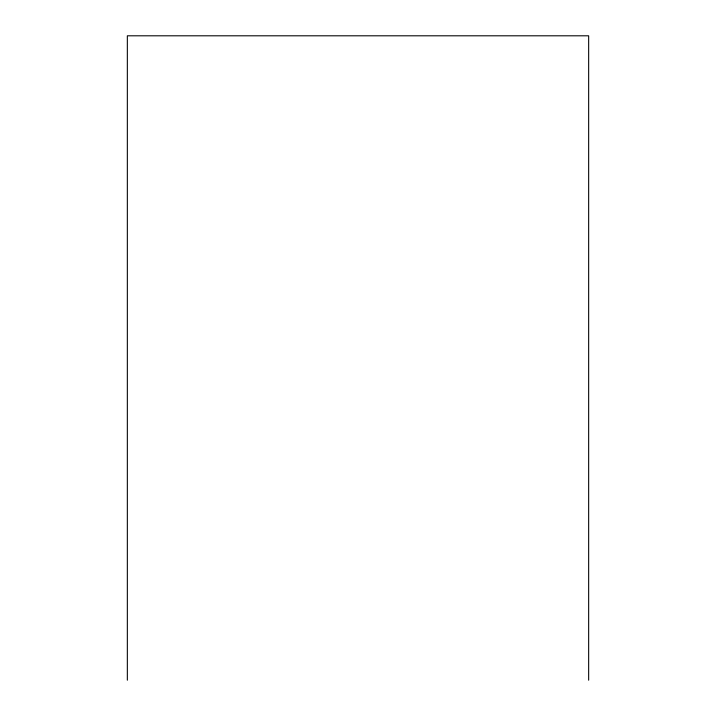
<?xml version="1.0" encoding="UTF-8"?>
<svg xmlns="http://www.w3.org/2000/svg" width="716" height="716" viewBox="0 0 716 716"><rect width="100%" height="100%" fill="white"/><g stroke="black" fill="none" stroke-linecap="round" stroke-linejoin="round"><path stroke-width="1.07" d="M588.659 680.2L588.659 35.8L127.341 35.8L127.341 680.2"/></g></svg>
